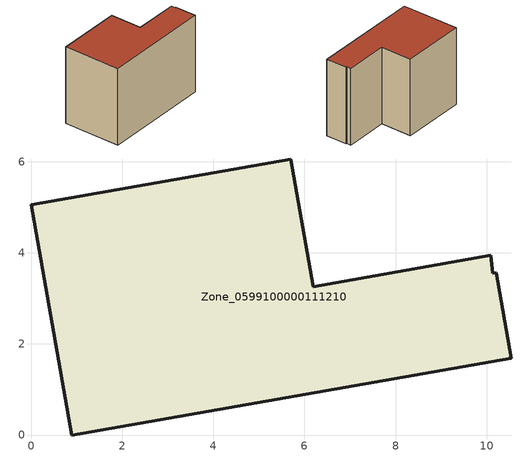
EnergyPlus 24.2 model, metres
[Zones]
Zone_0599100000111210
 floor ground (C_G): 10.21,3.56 10.54,1.69 0.89,0 0,5.06 5.7,6.06 6.19,3.26 10.08,3.95 10.13,3.55 z0
 wall outside (C_F): 0.89,0 10.54,1.69 10.21,3.56 10.13,3.55 10.08,3.95 6.19,3.26 5.7,6.06 0,5.06 0.89,0 z0:7.08
 roof outside (C_R): 10.54,1.69 10.21,3.56 10.13,3.55 10.08,3.95 6.19,3.26 5.7,6.06 0,5.06 0.89,0 z7.08
[BUILDING]
Pand.0599100000111210: North Axis=0; Terrain=City; Loads Convergence Tolerance Value=0.04; Temperature Convergence Tolerance Value=0.4; Solar Distribution=FullExterior; Maximum Number of Warmup Days=25; Minimum Number of Warmup Days=1
[Site:Location]
Rotterdam.The.Hague.AP_ZH_NLD Design_Conditions: Latitude=51.96; Longitude=4.45; Time Zone=1; Elevation=-4.5
[SITE:GROUNDTEMPERATURE:BUILDINGSURFACE]
18, 18, 18, 18, 18, 18, 18, 18, 18, 18, 18, 18
[MATERIAL] Thermal Absorptance=0.9; Solar Absorptance=0.7; Visible Absorptance=0.7
Name | Roughness | Thickness | Conductivity | Density | Specific Heat
G.TI.1946 | MediumSmooth | 0.15 | 1 | 540 | 1210
F.TI.1946 | Rough | 0.3 | 0.857143 | 1920 | 840
R.TI.1946 | MediumRough | 0.2 | 0.1 | 1500 | 1000
[CONSTRUCTION]
C_G: G.TI.1946
C_F: F.TI.1946
C_R: R.TI.1946
[ZONE]
Zone_0599100000111210: Type=1; Multiplier=1; Ceiling Height=Autocalculate; Volume=Autocalculate; Floor Area=autocalculate; Part of Total Floor Area=Yes
[ZONEINFILTRATION:DESIGNFLOWRATE]
Infil_Zone_0599100000111210: Zone or ZoneList or Space or SpaceList=Zone_0599100000111210; Schedule=AlwaysOn; Design Flow Rate Calculation Method=Flow/Area; Flow Rate per Floor Area=0.003; Constant Term Coefficient=1; Temperature Term Coefficient=0; Velocity Term Coefficient=0; Velocity Squared Term Coefficient=0
[HVACTEMPLATE:ZONE:IDEALLOADSAIRSYSTEM]
Zone_0599100000111210: Maximum Heating Supply Air Temperature=50; Minimum Cooling Supply Air Temperature=13; Maximum Heating Supply Air Humidity Ratio=0.0156; Minimum Cooling Supply Air Humidity Ratio=0.0077; Heating Limit=NoLimit; Cooling Limit=NoLimit; Dehumidification Control Type=ConstantSensibleHeatRatio; Cooling Sensible Heat Ratio=0.7; Dehumidification Setpoint=60; Humidification Control Type=None; Humidification Setpoint=30; Outdoor Air Method=None; Outdoor Air Flow Rate per Person=0.00944; Outdoor Air Flow Rate per Zone Floor Area=0; Outdoor Air Flow Rate per Zone=0; Demand Controlled Ventilation Type=None; Outdoor Air Economizer Type=NoEconomizer; Heat Recovery Type=None; Sensible Heat Recovery Effectiveness=0.7; Latent Heat Recovery Effectiveness=0.65
[ZONECONTROL:THERMOSTAT]
ThermostatControl_Zone_0599100000111210: Zone or ZoneList=Zone_0599100000111210; Control Type Schedule=DualSetpointControlType; Control 1=Thermostat_Zone_0599100000111210; Temperature Difference Between Cutout And Setpoint=0
[THERMOSTATSETPOINT:DUALSETPOINT]
Thermostat_Zone_0599100000111210: Heating Setpoint Temperature Schedule=HeatingSetpoint_Zone_0599100000111210; Cooling Setpoint Temperature Schedule=CoolingSetpoint_Zone_0599100000111210
[SCHEDULE:COMPACT]
HeatingSetpoint_Zone_0599100000111210: Through: 12/31, For: AllDays, Until: 24:00, 21
CoolingSetpoint_Zone_0599100000111210: Through: 12/31, For: AllDays, Until: 24:00, 24
DualSetpointControlType: Through: 12/31, For: AllDays, Until: 24:00, 4
AlwaysOn: Through: 12/31, For: AllDays, Until: 24:00, 1
